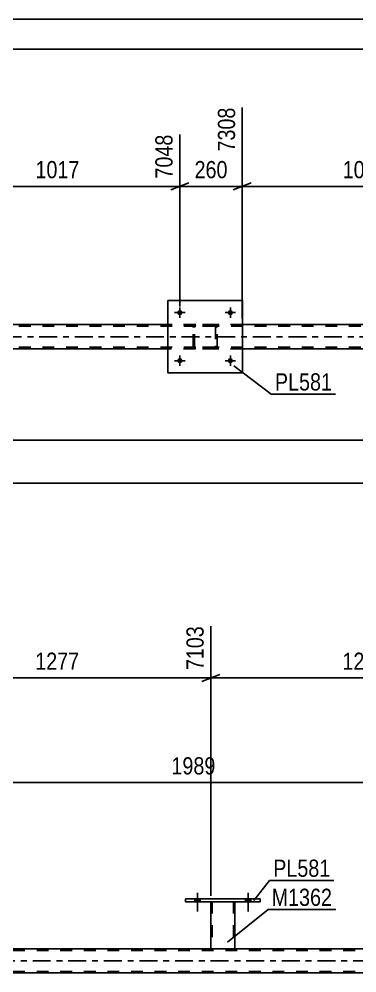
# Model space of a CAD drawing. Header units: millimetres. Extents: x 0 to 841, y 0 to 594.
# Drawn here: x 305.5 to 361.6, y 435.2 to 594 of the extents above; entities that cross this region are included whole.
import ezdxf

# ---------------------------------------------------------------- set-up
doc = ezdxf.new("R2010")
doc.units = ezdxf.units.MM
doc.linetypes.add('DXK_LINE_DOT2', pattern=[3.9198, 1.9599, -1.9599])
doc.linetypes.add('DXK_LINE_DOT3', pattern=[5.9187, 2.979, -0.9799, 0.9799, -0.9799])
doc.styles.add('Arial Narrow', font='ARIALN.TTF', dxfattribs={"height": 0.2})

# ---------------------------------------------------------------- blocks, each defined once
blk = doc.blocks.new('Unknown-103655034-1133')
at = {"color": 5, "linetype": 'Continuous'}
for p, q in [((841, 594), (0, 594)), ((836, 589), (5, 589))]:
    blk.add_line(p, q, dxfattribs=at)
blk = doc.blocks.new('Part-103655034-2914 - 2877')
at = {"color": 7, "linetype": 'DXK_LINE_DOT2'}
for p, q in [((750.33, 543.14), (125.86, 543.14)), ((342.59, 543.14), (330.19, 543.14)), ((750.33, 542.9), (107.58, 542.9)), ((750.33, 539.38), (107.58, 539.38)), ((342.59, 539.14), (330.19, 539.14))]:
    blk.add_line(p, q, dxfattribs=at)
at = {"color": 2, "linetype": 'Continuous'}
for p, q in [((330.19, 543.14), (291.5, 543.14)), ((381.27, 543.14), (342.59, 543.14)), ((330.19, 539.14), (291.5, 539.14)), ((381.27, 539.14), (342.59, 539.14))]:
    blk.add_line(p, q, dxfattribs=at)
at = {"color": 7, "linetype": 'DXK_LINE_DOT3'}
blk.add_line((107.58, 541.14), (750.33, 541.14), dxfattribs=at)
blk = doc.blocks.new('Part-103655034-3047 - 2877')
at = {"color": 2, "linetype": 'Continuous'}
for p, q in [((330.19, 547.14), (330.19, 535.14)), ((330.19, 547.14), (342.59, 547.14)), ((342.59, 547.14), (342.59, 535.14)), ((330.19, 535.14), (342.59, 535.14))]:
    blk.add_line(p, q, dxfattribs=at)
blk = doc.blocks.new('Part-103655034-3048 - 2877')
at = {"color": 7, "linetype": 'DXK_LINE_DOT2'}
for p, q in [((334.68, 543.1), (334.87, 543.14)), ((334.87, 543.14), (334.68, 543.1)), ((337.91, 543.14), (334.87, 543.14)), ((337.91, 543.14), (338.09, 543.1)), ((338.09, 543.1), (337.91, 543.14)), ((334.39, 542.66), (334.42, 542.84)), ((334.42, 542.84), (334.39, 542.66)), ((334.39, 539.62), (334.39, 542.66)), ((334.63, 542.66), (334.64, 542.75)), ((334.63, 539.62), (334.63, 542.66)), ((334.64, 542.75), (334.7, 542.83)), ((334.7, 542.83), (334.77, 542.88)), ((334.77, 542.88), (334.87, 542.9)), ((337.91, 542.9), (334.87, 542.9)), ((337.91, 542.9), (338, 542.88)), ((338, 542.88), (338.07, 542.83)), ((338.07, 542.83), (338.13, 542.75)), ((338.13, 542.75), (338.15, 542.66)), ((338.15, 542.66), (338.15, 539.62)), ((338.35, 542.84), (338.39, 542.66)), ((338.39, 542.66), (338.35, 542.84)), ((338.39, 539.62), (338.39, 542.66)), ((334.42, 539.44), (334.39, 539.62)), ((334.39, 539.62), (334.42, 539.44)), ((334.64, 539.53), (334.63, 539.62)), ((334.7, 539.45), (334.64, 539.53)), ((334.87, 539.14), (334.68, 539.18)), ((334.68, 539.18), (334.87, 539.14)), ((334.77, 539.4), (334.7, 539.45)), ((334.87, 539.38), (334.77, 539.4)), ((337.91, 539.38), (334.87, 539.38)), ((337.91, 539.14), (334.87, 539.14)), ((338, 539.4), (337.91, 539.38)), ((338.09, 539.18), (337.91, 539.14)), ((337.91, 539.14), (338.09, 539.18)), ((338.07, 539.45), (338, 539.4)), ((338.13, 539.53), (338.07, 539.45)), ((338.15, 539.62), (338.13, 539.53)), ((338.39, 539.62), (338.35, 539.44)), ((338.35, 539.44), (338.39, 539.62))]:
    blk.add_line(p, q, dxfattribs=at)
at = {"color": 7, "linetype": 'DXK_LINE_DOT3'}
blk.add_line((336.39, 541.14), (336.39, 541.14), dxfattribs=at)
at = {"color": 7, "linetype": 'DXK_LINE_DOT2'}
for centre, start, end in [((334.87, 542.66), 112.5, 157.5), ((334.87, 542.66), 112.5, 157.5), ((337.91, 542.66), 22.5, 67.5), ((337.91, 542.66), 22.5, 67.5), ((334.87, 539.62), 202.5, 247.5), ((334.87, 539.62), 202.5, 247.5), ((337.91, 539.62), 292.5, 337.5), ((337.91, 539.62), 292.5, 337.5)]:
    blk.add_arc(centre, 0.48, start, end, dxfattribs=at)
blk = doc.blocks.new('Bolt-103655034-3089 - 2877')
at = {"linetype": 'Continuous'}
for points in [[(332.63, 545.14, -1), (331.75, 545.14, -1)], [(341.03, 545.14, -1), (340.15, 545.14, -1)]]:
    blk.add_hatch(color=1, dxfattribs=at).paths.add_polyline_path(points)
at = {"color": 1, "linetype": 'Continuous'}
for p, q in [((331.31, 545.14), (333.07, 545.14)), ((332.19, 546.02), (332.19, 544.26)), ((339.71, 545.14), (341.47, 545.14)), ((340.59, 546.02), (340.59, 544.26))]:
    blk.add_line(p, q, dxfattribs=at)
blk = doc.blocks.new('Bolt-103655034-3090 - 2877')
at = {"linetype": 'Continuous'}
for points in [[(332.63, 537.14, -1), (331.75, 537.14, -1)], [(341.03, 537.14, -1), (340.15, 537.14, -1)]]:
    blk.add_hatch(color=1, dxfattribs=at).paths.add_polyline_path(points)
at = {"color": 1, "linetype": 'Continuous'}
for p, q in [((331.31, 537.14), (333.07, 537.14)), ((332.19, 538.02), (332.19, 536.26)), ((339.71, 537.14), (341.47, 537.14)), ((340.59, 538.02), (340.59, 536.26))]:
    blk.add_line(p, q, dxfattribs=at)
blk = doc.blocks.new('Bolt-103655034-3757 - 3748')
at = {"linetype": 'Continuous'}
for points in [[(334.71, 447.08), (335.59, 447.08), (335.59, 447.56), (334.71, 447.56)], [(343.11, 447.08), (343.99, 447.08), (343.99, 447.56), (343.11, 447.56)]]:
    blk.add_hatch(color=1, dxfattribs=at).paths.add_polyline_path(points)
at = {"color": 1, "linetype": 'Continuous'}
for p, q in [((335.15, 448.56), (335.15, 445.44)), ((343.55, 448.56), (343.55, 445.44)), ((334.71, 447.56), (334.71, 447.08)), ((335.59, 447.56), (335.59, 447.08)), ((343.11, 447.56), (343.11, 447.08)), ((343.99, 447.56), (343.99, 447.08))]:
    blk.add_line(p, q, dxfattribs=at)
blk = doc.blocks.new('Bolt-103655034-3758 - 3748')
at = {"linetype": 'Continuous'}
for points in [[(334.71, 447.08), (335.59, 447.08), (335.59, 447.56), (334.71, 447.56)], [(343.11, 447.08), (343.99, 447.08), (343.99, 447.56), (343.11, 447.56)]]:
    blk.add_hatch(color=1, dxfattribs=at).paths.add_polyline_path(points)
at = {"color": 1, "linetype": 'Continuous'}
for p, q in [((335.15, 448.56), (335.15, 445.44)), ((343.55, 448.56), (343.55, 445.44)), ((334.71, 447.56), (334.71, 447.08)), ((335.59, 447.56), (335.59, 447.08)), ((343.11, 447.56), (343.11, 447.08)), ((343.99, 447.56), (343.99, 447.08))]:
    blk.add_line(p, q, dxfattribs=at)
blk = doc.blocks.new('Part-103655034-3834 - 3748')
at = {"color": 7, "linetype": 'DXK_LINE_DOT2'}
for p, q in [((337.35, 447.09), (341.35, 447.09)), ((337.35, 447.08), (337.35, 447.09)), ((337.35, 447.09), (337.35, 447.08)), ((337.59, 447.09), (337.59, 439.24)), ((341.11, 447.09), (341.11, 439.24)), ((341.35, 447.09), (341.35, 447.08)), ((341.35, 447.08), (341.35, 447.09)), ((341.05, 439.24), (341.09, 439.24)), ((341.05, 439.24), (341.09, 439.24)), ((341.09, 439.24), (341.11, 439.24)), ((341.09, 439.24), (341.11, 439.24))]:
    blk.add_line(p, q, dxfattribs=at)
at = {"color": 2, "linetype": 'Continuous'}
for p, q in [((337.35, 447.08), (337.35, 439.24)), ((341.35, 447.08), (341.35, 439.24)), ((337.35, 439.24), (341.35, 439.24))]:
    blk.add_line(p, q, dxfattribs=at)
blk = doc.blocks.new('Part-103655034-3839 - 3748')
at = {"color": 2, "linetype": 'Continuous'}
for p, q in [((333.15, 447.56), (333.15, 447.08)), ((345.55, 447.56), (333.15, 447.56)), ((333.15, 447.08), (345.55, 447.08)), ((345.55, 447.08), (345.55, 447.56))]:
    blk.add_line(p, q, dxfattribs=at)
blk = doc.blocks.new('Part-103655034-3988 - 3748')
at = {"color": 7, "linetype": 'DXK_LINE_DOT2'}
for p, q in [((753.3, 439), (53.22, 439)), ((184.11, 439.24), (753.3, 439.24)), ((341.35, 439.24), (337.35, 439.24)), ((753.3, 435.48), (53.22, 435.48)), ((720.34, 435.24), (203.96, 435.24))]:
    blk.add_line(p, q, dxfattribs=at)
at = {"color": 2, "linetype": 'Continuous'}
for p, q in [((337.35, 439.24), (290.27, 439.24)), ((388.43, 439.24), (341.35, 439.24)), ((374.23, 435.24), (294.67, 435.24))]:
    blk.add_line(p, q, dxfattribs=at)
at = {"color": 7, "linetype": 'DXK_LINE_DOT3'}
blk.add_line((53.22, 437.24), (753.3, 437.24), dxfattribs=at)
blk = doc.blocks.new('StraightDimension-103655034-3358 - 2877')
at = {"color": 7, "linetype": 'Continuous'}
for p, q in [((342.58, 544.14), (342.58, 579.28)), ((383.27, 546.14), (383.27, 574.78)), ((344.08, 566.76), (341.08, 565.56)), ((381.77, 565.56), (384.77, 566.76)), ((342.58, 566.16), (383.27, 566.16))]:
    blk.add_line(p, q, dxfattribs=at)
at = {"color": 0, "linetype": 'Continuous'}
blk.add_wipeout([(382.67, 575.38), (378.47, 575.38), (378.47, 566.86), (382.67, 566.86)], dxfattribs=at)
at = {"color": 0}
blk.add_wipeout([(367.18, 566.91), (367.18, 571.11), (358.67, 571.11), (358.67, 566.91)], dxfattribs=at)
at = {"color": 3, "linetype": 'Continuous', "style": 'Arial Narrow'}
blk.add_text('8325', height=2.863, rotation=90.0002, dxfattribs=at).set_placement((382.07, 567.46))
at = {"color": 3, "style": 'Arial Narrow'}
blk.add_text('1017', height=2.863, dxfattribs=at).set_placement((359.27, 567.51))
blk = doc.blocks.new('StraightDimension-103655034-3376 - 2877')
at = {"color": 7, "linetype": 'Continuous'}
for p, q in [((342.58, 544.14), (342.58, 579.28)), ((332.18, 546.14), (332.18, 574.78)), ((330.68, 565.56), (333.68, 566.76)), ((344.08, 566.76), (341.08, 565.56)), ((332.18, 566.16), (342.58, 566.16))]:
    blk.add_line(p, q, dxfattribs=at)
at = {"color": 0}
blk.add_wipeout([(340.73, 566.91), (340.73, 571.11), (334.04, 571.11), (334.04, 566.91)], dxfattribs=at)
at = {"color": 3, "style": 'Arial Narrow'}
blk.add_text('260', height=2.863, dxfattribs=at).set_placement((334.64, 567.51))
at = {"color": 0, "linetype": 'Continuous'}
blk.add_wipeout([(341.98, 579.88), (337.78, 579.88), (337.78, 571.36), (341.98, 571.36)], dxfattribs=at)
at = {"color": 3, "linetype": 'Continuous', "style": 'Arial Narrow'}
blk.add_text('7308', height=2.863, rotation=90.0002, dxfattribs=at).set_placement((341.38, 571.96))
blk = doc.blocks.new('StraightDimension-103655034-3394 - 2877')
at = {"color": 7, "linetype": 'Continuous'}
for p, q in [((291.5, 544.14), (291.5, 579.28)), ((332.18, 546.14), (332.18, 574.78)), ((293, 566.76), (290, 565.56)), ((330.68, 565.56), (333.68, 566.76)), ((291.5, 566.16), (332.18, 566.16))]:
    blk.add_line(p, q, dxfattribs=at)
at = {"color": 0, "linetype": 'Continuous'}
blk.add_wipeout([(331.58, 575.38), (327.38, 575.38), (327.38, 566.86), (331.58, 566.86)], dxfattribs=at)
at = {"color": 0}
blk.add_wipeout([(316.1, 566.91), (316.1, 571.11), (307.59, 571.11), (307.59, 566.91)], dxfattribs=at)
at = {"color": 3, "linetype": 'Continuous', "style": 'Arial Narrow'}
blk.add_text('7048', height=2.863, rotation=90.0002, dxfattribs=at).set_placement((330.98, 567.46))
at = {"color": 3, "style": 'Arial Narrow'}
blk.add_text('1017', height=2.863, dxfattribs=at).set_placement((308.19, 567.51))
blk = doc.blocks.new('StraightDimension-103655034-3628 - 2877')
at = {"color": 7, "linetype": 'Continuous'}
blk.add_line((65.02, 516.74), (750.97, 516.74), dxfattribs=at)
blk = doc.blocks.new('StraightDimension-103655034-8107 - 2877')
at = {"color": 7, "linetype": 'Continuous'}
blk.add_line((65.66, 523.89), (750.33, 523.89), dxfattribs=at)
blk = doc.blocks.new('StraightDimension-103655034-10717 - 3748')
at = {"color": 7, "linetype": 'Continuous'}
for p, q in [((294.67, 436.24), (294.67, 480.04)), ((374.23, 436.24), (374.23, 475.54)), ((296.17, 467.53), (293.17, 466.33)), ((294.67, 466.93), (374.23, 466.93)), ((372.73, 466.33), (375.73, 467.53))]:
    blk.add_line(p, q, dxfattribs=at)
at = {"color": 0, "linetype": 'Continuous'}
blk.add_wipeout([(373.63, 476.14), (369.43, 476.14), (369.43, 467.63), (373.63, 467.63)], dxfattribs=at)
at = {"color": 0}
blk.add_wipeout([(338.71, 467.68), (338.71, 471.88), (330.2, 471.88), (330.2, 467.68)], dxfattribs=at)
at = {"color": 3, "linetype": 'Continuous', "style": 'Arial Narrow'}
blk.add_text('8025', height=2.863, rotation=90.0002, dxfattribs=at).set_placement((373.03, 468.23))
at = {"color": 3, "style": 'Arial Narrow'}
blk.add_text('1989', height=2.863, dxfattribs=at).set_placement((330.8, 468.28))
blk = doc.blocks.new('StraightDimension-103655034-8924 - 3748')
at = {"color": 7, "linetype": 'Continuous'}
for p, q in [((337.35, 448.09), (337.35, 492.95)), ((388.43, 448.09), (388.43, 492.95)), ((338.85, 484.94), (335.85, 483.74)), ((337.35, 484.34), (388.43, 484.34)), ((386.93, 483.74), (389.93, 484.94))]:
    blk.add_line(p, q, dxfattribs=at)
at = {"color": 0, "linetype": 'Continuous'}
blk.add_wipeout([(387.83, 493.55), (383.63, 493.55), (383.63, 485.04), (387.83, 485.04)], dxfattribs=at)
at = {"color": 0}
blk.add_wipeout([(367.15, 485.09), (367.15, 489.29), (358.63, 489.29), (358.63, 485.09)], dxfattribs=at)
at = {"color": 3, "linetype": 'Continuous', "style": 'Arial Narrow'}
blk.add_text('8380', height=2.863, rotation=90.0002, dxfattribs=at).set_placement((387.23, 485.64))
at = {"color": 3, "style": 'Arial Narrow'}
blk.add_text('1277', height=2.863, dxfattribs=at).set_placement((359.23, 485.69))
blk = doc.blocks.new('StraightDimension-103655034-8925 - 3748')
at = {"color": 7, "linetype": 'Continuous'}
for p, q in [((286.27, 448.09), (286.27, 492.95)), ((337.35, 448.09), (337.35, 492.95)), ((287.77, 484.94), (284.77, 483.74)), ((286.27, 484.34), (337.35, 484.34)), ((335.85, 483.74), (338.85, 484.94))]:
    blk.add_line(p, q, dxfattribs=at)
at = {"color": 0, "linetype": 'Continuous'}
blk.add_wipeout([(336.75, 493.55), (332.55, 493.55), (332.55, 485.04), (336.75, 485.04)], dxfattribs=at)
at = {"color": 0}
blk.add_wipeout([(316.07, 485.09), (316.07, 489.29), (307.55, 489.29), (307.55, 485.09)], dxfattribs=at)
at = {"color": 3, "linetype": 'Continuous', "style": 'Arial Narrow'}
blk.add_text('7103', height=2.863, rotation=90.0002, dxfattribs=at).set_placement((336.15, 485.64))
at = {"color": 3, "style": 'Arial Narrow'}
blk.add_text('1277', height=2.863, dxfattribs=at).set_placement((308.15, 485.69))
blk = doc.blocks.new('Mark-103655034-3043 - 2877')
at = {"color": 0}
blk.add_wipeout([(357.5, 532.18), (357.5, 535.18), (348, 535.18), (348, 532.18)], dxfattribs=at)
blk.add_wipeout([(357.5, 532.18), (357.5, 535.18), (348, 535.18), (348, 532.18)], dxfattribs=at)
at = {"color": 30, "linetype": 'Continuous'}
for p, q in [((341.19, 536.26), (347.4, 531.58)), ((347.4, 531.58), (358.1, 531.58))]:
    blk.add_line(p, q, dxfattribs=at)
at = {"color": 3, "style": 'Arial Narrow'}
blk.add_text('PL581', height=2.863, dxfattribs=at).set_placement((348, 532.18))
blk = doc.blocks.new('Mark-103655034-3830 - 3748')
at = {"color": 0}
blk.add_wipeout([(357.52, 446.4), (357.52, 449.4), (347.46, 449.4), (347.46, 446.4)], dxfattribs=at)
blk.add_wipeout([(357.52, 446.4), (357.52, 449.4), (347.46, 449.4), (347.46, 446.4)], dxfattribs=at)
at = {"color": 30, "linetype": 'Continuous'}
for p, q in [((340.12, 440.35), (346.86, 445.8)), ((346.86, 445.8), (358.12, 445.8))]:
    blk.add_line(p, q, dxfattribs=at)
at = {"color": 3, "style": 'Arial Narrow'}
blk.add_text('M1362', height=2.863, dxfattribs=at).set_placement((347.46, 446.4))
blk = doc.blocks.new('Mark-103655034-3835 - 3748')
at = {"color": 0}
blk.add_wipeout([(357.22, 451.24), (357.22, 454.24), (347.72, 454.24), (347.72, 451.24)], dxfattribs=at)
blk.add_wipeout([(357.22, 451.24), (357.22, 454.24), (347.72, 454.24), (347.72, 451.24)], dxfattribs=at)
at = {"color": 30, "linetype": 'Continuous'}
for p, q in [((344.48, 447.28), (347.12, 450.64)), ((347.12, 450.64), (357.82, 450.64))]:
    blk.add_line(p, q, dxfattribs=at)
at = {"color": 3, "style": 'Arial Narrow'}
blk.add_text('PL581', height=2.863, dxfattribs=at).set_placement((347.72, 451.24))

msp = doc.modelspace()

# ---------------------------------------------------------------- block references
for name in ['Unknown-103655034-1133', 'Part-103655034-3047 - 2877', 'Part-103655034-2914 - 2877', 'Bolt-103655034-3089 - 2877', 'Part-103655034-3048 - 2877', 'Bolt-103655034-3090 - 2877', 'Bolt-103655034-3757 - 3748', 'Bolt-103655034-3758 - 3748', 'Part-103655034-3839 - 3748', 'Part-103655034-3834 - 3748', 'Part-103655034-3988 - 3748']:
    msp.add_blockref(name, (0, 0))

# ---------------------------------------------------------------- next in the draw order: block references
for name in ['StraightDimension-103655034-3358 - 2877', 'StraightDimension-103655034-3628 - 2877', 'StraightDimension-103655034-10717 - 3748']:
    msp.add_blockref(name, (0, 0))

# ---------------------------------------------------------------- next in the draw order: block references
for name in ['StraightDimension-103655034-3376 - 2877', 'StraightDimension-103655034-8107 - 2877', 'StraightDimension-103655034-8924 - 3748']:
    msp.add_blockref(name, (0, 0))

# ---------------------------------------------------------------- next in the draw order: block references
for name in ['StraightDimension-103655034-3394 - 2877', 'Mark-103655034-3043 - 2877', 'StraightDimension-103655034-8925 - 3748', 'Mark-103655034-3830 - 3748']:
    msp.add_blockref(name, (0, 0))

# ---------------------------------------------------------------- next in the draw order: block references
msp.add_blockref('Mark-103655034-3835 - 3748', (0, 0))

doc.saveas('drawing.dxf')
